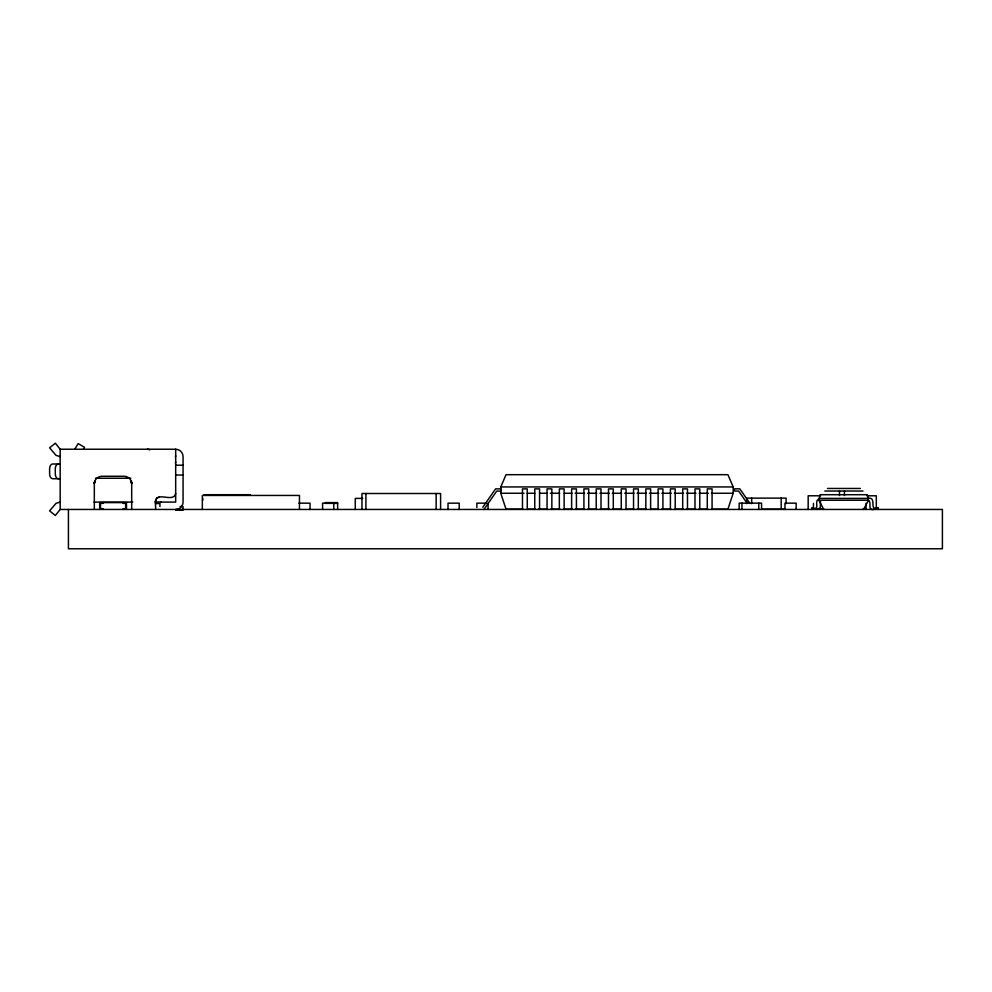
<?xml version="1.0" encoding="UTF-8"?>
<svg xmlns="http://www.w3.org/2000/svg" width="992" height="992" viewBox="0 0 992 992"><rect width="100%" height="100%" fill="white"/><g stroke="black" fill="none" stroke-linecap="round" stroke-linejoin="round"><path stroke-width="1.49" d="M155.533 509.454C156.265 505.957 153.314 498.678 158.546 497.228C163.159 495.392 174.282 501.034 175.683 493.483M131.688 509.454L131.688 483.65C131.738 479.719 128.241 476.272 124.31 476.272L101.705 476.272C97.774 476.272 94.29 479.719 94.327 483.65L94.327 509.454M155.533 500.848L156.897 497.984L159.216 497.166M94.364 482.93L94.786 481.108L94.327 483.65L94.786 481.108M823.782 509.454L818.871 500.241L820.049 494.71L867.293 494.71L868.471 500.241L863.561 509.454M522.982 509.181L506.032 509.181L500.762 493.26L500.762 486.948L506.032 474.684L727.917 474.684L733.175 486.948L733.175 493.26L727.917 509.181L712.504 509.181M74.846 449.24L78.12 443.585L84.506 447.28L83.365 449.24M482.794 507.247L495.578 488.882L500.91 488.882L500.91 491.09L496.732 491.09L483.947 509.454M60.165 456.618L56.036 455.378L49.6 447.814L55.366 443.226L60.165 449.24L60.165 509.454L55.366 515.48L49.6 510.88L56.036 503.316L60.165 502.088M819.181 499.026C813.142 500.464 821.277 511.364 811.865 507.619L811.865 509.454M816.168 509.454L820.322 507.867L820.471 501.468M60.165 449.24L175.683 449.24A7.378 7.378 0 0 1 183.061 456.618L183.061 502.088A7.378 7.378 0 0 1 175.683 509.454M60.165 463.983L52.737 463.983A4.91 3.137 90 0 0 49.6 468.906L49.6 473.816A4.91 3.137 -90 0 0 52.737 478.739L60.165 478.739M175.683 465.211L183.061 465.211M175.683 475.044L183.061 475.044M95.505 478.243L130.832 478.243M500.762 486.948L733.175 486.948M827.477 488.461L860.349 488.461M824.798 491.028L863.028 491.028M500.762 493.26L524.012 493.26M527.112 493.26L534.849 493.26M539.499 493.26L547.249 493.26M550.349 493.26L559.649 493.26M564.287 493.26L572.037 493.26M575.137 493.26L584.437 493.26M587.537 493.26L596.824 493.26M599.924 493.26L609.224 493.26M612.324 493.26L621.612 493.26M624.712 493.26L634.012 493.26M637.112 493.26L646.412 493.26M649.512 493.26L658.8 493.26M661.9 493.26L671.2 493.26M674.3 493.26L683.587 493.26M686.687 493.26L695.987 493.26M699.087 493.26L708.387 493.26M711.487 493.26L733.175 493.26M203.98 494.71L250.145 494.71M820.558 495.789L808.17 495.789L808.17 509.454M867.008 495.789L876.308 495.789L876.308 507.941M362.836 498.393L355.272 498.393L355.272 509.454M818.871 498.393L868.471 498.393M818.871 500.241L868.471 500.241M155.037 501.964L160.94 501.964M94.004 502.088L132.705 502.088M160.94 502.088L175.683 502.088L175.683 449.24M298.84 503.155L310.05 503.155L310.05 509.454M486.663 503.155L476.854 503.155L476.854 507.532M337.64 503.366L325.45 503.366L325.45 502.597L337.64 502.597L337.64 509.454M155.533 503.552L159.948 503.552L159.948 506.503M180.11 506.503L183.061 506.503L183.061 510.198L175.782 510.198M816.342 508.772L823.571 508.772M863.139 508.772L866.041 508.772M527.595 509.181L535.308 509.181M538.383 509.181L547.634 509.181M550.709 509.181L559.959 509.181M564.584 509.181L572.285 509.181M575.372 509.181L584.61 509.181M587.698 509.181L596.936 509.181M600.024 509.181L609.262 509.181M612.349 509.181L621.587 509.181M626.212 509.181L633.925 509.181M637 509.181L646.251 509.181M650.864 509.181L658.576 509.181M661.652 509.181L670.902 509.181M675.527 509.181L683.228 509.181M686.315 509.181L695.553 509.181M698.641 509.181L707.879 509.181M762.017 509.181L784.87 509.181M60.165 509.454L942.4 509.454L942.4 548.774L68.423 548.774L68.423 509.454M867.293 498.393C878.081 496.112 867.888 511.624 878.23 507.619L878.23 509.454M873.927 509.454C866.487 510.905 872.923 500.613 867.492 500.253M750.002 503.514L739.784 488.833L734.452 488.833L734.452 491.04L738.631 491.04L747.15 503.279M131.242 481.108L131.688 483.65L131.242 481.108L131.651 482.93M866.041 503.39L866.041 509.454M844.44 491.028L844.44 495.516M839.468 491.028L839.468 495.516M813.44 503.39L813.44 508.648M796.167 509.454L796.167 503.155L784.957 503.155L784.957 509.454M786.098 503.651L786.098 498.12L746.778 498.12L746.778 503.651M781.188 498.12L781.188 509.181M761.571 509.454L761.571 503.155L739.152 503.155L739.152 509.454M758.768 503.155L758.768 509.454M751.688 498.12L751.688 503.651M741.954 503.155L741.954 509.454M712.07 509.454L712.07 488.882L707.271 488.882L707.271 509.454M699.782 509.454L699.782 488.882L694.983 488.882L694.983 509.454M687.493 509.454L687.493 488.882L682.694 488.882L682.694 509.454M675.205 509.454L675.205 488.882L670.406 488.882L670.406 509.454M662.916 509.454L662.916 488.882L658.118 488.882L658.118 509.454M650.628 509.454L650.628 488.882L645.829 488.882L645.829 509.454M638.327 509.454L638.327 488.882L633.541 488.882L633.541 509.454M626.039 509.454L626.039 488.882L621.252 488.882L621.252 509.454M613.292 509.454L613.292 488.882L608.493 488.882L608.493 509.454M601.003 509.454L601.003 488.882L596.204 488.882L596.204 509.454M588.715 509.454L588.715 488.882L583.916 488.882L583.916 509.454M576.426 509.454L576.426 488.882L571.628 488.882L571.628 509.454M564.138 509.454L564.138 488.882L559.339 488.882L559.339 509.454M551.85 509.454L551.85 488.882L547.051 488.882L547.051 509.454M539.561 509.454L539.561 488.882L534.762 488.882L534.762 509.454M527.273 509.454L527.273 488.882L522.474 488.882L522.474 509.454M488.064 503.155L488.064 509.454M459.222 509.454L459.222 503.155L448.012 503.155L448.012 509.454M440.597 509.454L440.597 493.508L361.968 493.508L361.968 509.454M436.145 493.508L436.145 509.454M365.899 493.508L365.899 509.454M333.796 509.454L333.796 503.155L322.586 503.155L322.586 509.454M299.46 509.454L299.46 495.442L202.331 495.442L202.331 509.454M202.802 498.393L202.802 500.241M126.48 509.454L126.48 502.597L99.659 502.597L99.659 509.454M123.132 502.597L123.132 503.366L125.649 503.366L125.649 508.698L123.132 508.698L123.132 509.454M103.019 502.597L103.019 503.366L100.502 503.366L100.502 508.698L103.019 508.698L103.019 509.454M58.416 478.739A4.91 3.137 -90 0 1 55.279 473.816L55.279 468.906A4.91 3.137 90 0 1 58.416 463.983M147.424 449.24A4.91 4.91 0 0 1 149.879 449.897M175.683 461.863A7.378 4.228 0 0 1 175.435 462.966M175.683 455.824A7.378 4.228 0 0 1 175.435 456.915"/></g></svg>
